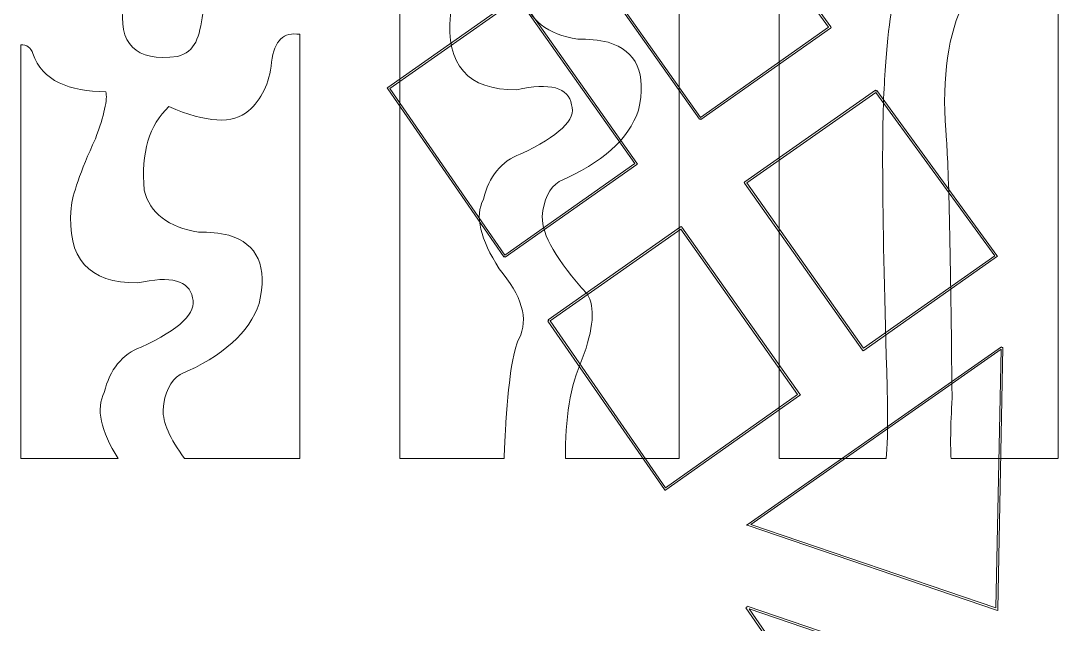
# Model space of a CAD drawing. Header units: inches. Extents: x -28.6 to 20.8, y -14.2 to 28.3.
# Drawn here: x -8.16 to -6.529, y 15.024 to 15.973 of the extents above; entities that cross this region are included whole.
import ezdxf

# ---------------------------------------------------------------- set-up
doc = ezdxf.new("R2010")
doc.units = ezdxf.units.IN
doc.header["$MEASUREMENT"] = 0
doc.layers.add('Layer 1', color=7, linetype='Continuous')

msp = doc.modelspace()

# ---------------------------------------------------------------- linework, layer by layer
at = {"layer": 'Layer 1', "color": 1, "lineweight": 9}
for points, knots in [([(-6.697, 15.2846), (-6.6984, 15.3026), (-6.6979, 15.3345), (-6.6955, 15.3802), (-6.6955, 15.3802), (-6.6978, 15.6046), (-6.7007, 15.7395), (-6.7043, 15.7848), (-6.7043, 15.7848), (-6.712, 15.8708), (-6.7043, 15.9405), (-6.6809, 15.9939), (-6.6809, 15.9939), (-6.6628, 16.0416), (-6.6602, 16.0756), (-6.6731, 16.0961), (-6.6731, 16.0961), (-6.7209, 16.1489), (-6.7444, 16.1894), (-6.7436, 16.2177), (-6.7436, 16.2177), (-6.7415, 16.2446), (-6.7326, 16.263), (-6.7169, 16.2731), (-6.7169, 16.2731), (-6.6495, 16.3019), (-6.608, 16.3392), (-6.5924, 16.3849), (-6.5924, 16.3849), (-6.5791, 16.4426), (-6.595, 16.4783), (-6.6401, 16.4919), (-6.6401, 16.4919), (-6.6553, 16.4955), (-6.6712, 16.4971), (-6.6877, 16.4968), (-6.6877, 16.4968), (-6.7357, 16.5046), (-6.7642, 16.5266), (-6.7733, 16.5629), (-6.7733, 16.5629), (-6.7785, 16.6216), (-6.7655, 16.6654), (-6.7344, 16.6942), (-6.7344, 16.6942), (-6.6753, 16.6686), (-6.6336, 16.6663), (-6.6094, 16.6873), (-6.6094, 16.6873), (-6.5886, 16.7051), (-6.5765, 16.7306), (-6.5731, 16.7638), (-6.5731, 16.7638), (-6.5681, 16.7994), (-6.5547, 16.8111), (-6.5286, 16.8079)], [0, 0, 0, 0, 0.071429, 0.071429, 0.071429, 0.071429, 0.142857, 0.142857, 0.142857, 0.142857, 0.214286, 0.214286, 0.214286, 0.214286, 0.285714, 0.285714, 0.285714, 0.285714, 0.357143, 0.357143, 0.357143, 0.357143, 0.428571, 0.428571, 0.428571, 0.428571, 0.5, 0.5, 0.5, 0.5, 0.571429, 0.571429, 0.571429, 0.571429, 0.642857, 0.642857, 0.642857, 0.642857, 0.714286, 0.714286, 0.714286, 0.714286, 0.785714, 0.785714, 0.785714, 0.785714, 0.857143, 0.857143, 0.857143, 0.857143, 0.928571, 0.928571, 0.928571, 0.928571, 1, 1, 1, 1]), ([(-6.8015, 15.8802), (-6.7971, 15.9592), (-6.7899, 16.0079), (-6.7801, 16.026), (-6.7801, 16.026), (-6.7646, 16.0571), (-6.7758, 16.0931), (-6.8112, 16.1359), (-6.8112, 16.1359), (-6.8412, 16.1827), (-6.8502, 16.2181), (-6.8361, 16.2448), (-6.8361, 16.2448), (-6.8276, 16.2809), (-6.8079, 16.3051), (-6.7782, 16.3159), (-6.7782, 16.3159), (-6.7169, 16.3444), (-6.69, 16.3703), (-6.6974, 16.3937), (-6.6974, 16.3937), (-6.7023, 16.4209), (-6.7312, 16.4287), (-6.784, 16.417), (-6.784, 16.417), (-6.8608, 16.4167), (-6.8955, 16.4559), (-6.888, 16.5347), (-6.888, 16.5347), (-6.8864, 16.5555), (-6.8738, 16.5918), (-6.8501, 16.6436), (-6.8501, 16.6436), (-6.8362, 16.6812), (-6.8307, 16.7059), (-6.8336, 16.7176), (-6.8336, 16.7176), (-6.891, 16.7179), (-6.9337, 16.7345), (-6.9483, 16.7776), (-6.9483, 16.7776), (-6.9517, 16.7871), (-6.9579, 16.7915), (-6.9674, 16.7913)], [0, 0, 0, 0, 0.090909, 0.090909, 0.090909, 0.090909, 0.181818, 0.181818, 0.181818, 0.181818, 0.272727, 0.272727, 0.272727, 0.272727, 0.363636, 0.363636, 0.363636, 0.363636, 0.454545, 0.454545, 0.454545, 0.454545, 0.545455, 0.545455, 0.545455, 0.545455, 0.636364, 0.636364, 0.636364, 0.636364, 0.727273, 0.727273, 0.727273, 0.727273, 0.818182, 0.818182, 0.818182, 0.818182, 0.909091, 0.909091, 0.909091, 0.909091, 1, 1, 1, 1]), ([(-7.3034, 15.2846), (-7.3043, 15.3469), (-7.2956, 15.3991), (-7.2772, 15.4412), (-7.2772, 15.4412), (-7.259, 15.4889), (-7.2564, 15.5229), (-7.2694, 15.5434), (-7.2694, 15.5434), (-7.3172, 15.5962), (-7.3407, 15.6367), (-7.3399, 15.665), (-7.3399, 15.665), (-7.3378, 15.6918), (-7.3289, 15.7103), (-7.3132, 15.7204), (-7.3132, 15.7204), (-7.2457, 15.7492), (-7.2042, 15.7865), (-7.1887, 15.8322), (-7.1887, 15.8322), (-7.1754, 15.8899), (-7.1913, 15.9256), (-7.2363, 15.9392), (-7.2363, 15.9392), (-7.2516, 15.9428), (-7.2674, 15.9444), (-7.284, 15.9441), (-7.284, 15.9441), (-7.332, 15.9518), (-7.3605, 15.9739), (-7.3696, 16.0102), (-7.3696, 16.0102), (-7.3747, 16.0689), (-7.3618, 16.1126), (-7.3307, 16.1415), (-7.3307, 16.1415), (-7.2716, 16.1159), (-7.2299, 16.1136), (-7.2057, 16.1346), (-7.2057, 16.1346), (-7.1849, 16.1524), (-7.1728, 16.1779), (-7.1694, 16.2111), (-7.1694, 16.2111), (-7.1643, 16.2466), (-7.151, 16.2584), (-7.1248, 16.2552)], [0, 0, 0, 0, 0.083333, 0.083333, 0.083333, 0.083333, 0.166667, 0.166667, 0.166667, 0.166667, 0.25, 0.25, 0.25, 0.25, 0.333333, 0.333333, 0.333333, 0.333333, 0.416667, 0.416667, 0.416667, 0.416667, 0.5, 0.5, 0.5, 0.5, 0.583333, 0.583333, 0.583333, 0.583333, 0.666667, 0.666667, 0.666667, 0.666667, 0.75, 0.75, 0.75, 0.75, 0.833333, 0.833333, 0.833333, 0.833333, 0.916667, 0.916667, 0.916667, 0.916667, 1, 1, 1, 1]), ([(-7.3978, 15.3274), (-7.3934, 15.4065), (-7.3862, 15.4552), (-7.3764, 15.4733), (-7.3764, 15.4733), (-7.3609, 15.5043), (-7.3721, 15.5404), (-7.4075, 15.5832), (-7.4075, 15.5832), (-7.4374, 15.63), (-7.4465, 15.6654), (-7.4323, 15.6921), (-7.4323, 15.6921), (-7.4239, 15.7281), (-7.4042, 15.7524), (-7.3744, 15.7632), (-7.3744, 15.7632), (-7.3132, 15.7917), (-7.2862, 15.8176), (-7.2937, 15.841), (-7.2937, 15.841), (-7.2986, 15.8682), (-7.3274, 15.876), (-7.3803, 15.8643), (-7.3803, 15.8643), (-7.4571, 15.864), (-7.4918, 15.9032), (-7.4843, 15.982), (-7.4843, 15.982), (-7.4827, 16.0027), (-7.47, 16.0391), (-7.4464, 16.0909), (-7.4464, 16.0909), (-7.4324, 16.1285), (-7.4269, 16.1532), (-7.4298, 16.1648), (-7.4298, 16.1648), (-7.4872, 16.1652), (-7.53, 16.1818), (-7.5446, 16.2249), (-7.5446, 16.2249), (-7.548, 16.2344), (-7.5541, 16.2388), (-7.5637, 16.2386)], [0, 0, 0, 0, 0.090909, 0.090909, 0.090909, 0.090909, 0.181818, 0.181818, 0.181818, 0.181818, 0.272727, 0.272727, 0.272727, 0.272727, 0.363636, 0.363636, 0.363636, 0.363636, 0.454545, 0.454545, 0.454545, 0.454545, 0.545455, 0.545455, 0.545455, 0.545455, 0.636364, 0.636364, 0.636364, 0.636364, 0.727273, 0.727273, 0.727273, 0.727273, 0.818182, 0.818182, 0.818182, 0.818182, 0.909091, 0.909091, 0.909091, 0.909091, 1, 1, 1, 1]), ([(-7.9136, 15.9168), (-7.885, 15.9246), (-7.8789, 15.9468), (-7.8737, 15.9844), (-7.8737, 15.9844), (-7.8652, 16.0891), (-7.9129, 16.1), (-7.8902, 16.1871), (-7.8902, 16.1871), (-7.9174, 16.1668), (-7.9889, 16.0544), (-7.9979, 16.0004), (-7.9979, 16.0004), (-8.0078, 15.9362), (-7.9798, 15.9084), (-7.9136, 15.9168)], [0, 0, 0, 0, 0.25, 0.25, 0.25, 0.25, 0.5, 0.5, 0.5, 0.5, 0.75, 0.75, 0.75, 0.75, 1, 1, 1, 1]), ([(-7.9025, 15.2846), (-7.9255, 15.3162), (-7.9367, 15.3418), (-7.9361, 15.3615), (-7.9361, 15.3615), (-7.934, 15.3884), (-7.9251, 15.4068), (-7.9094, 15.4169), (-7.9094, 15.4169), (-7.842, 15.4457), (-7.8005, 15.483), (-7.7849, 15.5287), (-7.7849, 15.5287), (-7.7717, 15.5864), (-7.7875, 15.6221), (-7.8326, 15.6357), (-7.8326, 15.6357), (-7.8478, 15.6393), (-7.8637, 15.6409), (-7.8802, 15.6406), (-7.8802, 15.6406), (-7.9282, 15.6484), (-7.9567, 15.6704), (-7.9658, 15.7067), (-7.9658, 15.7067), (-7.971, 15.7654), (-7.958, 15.8092), (-7.9269, 15.838), (-7.9269, 15.838), (-7.8678, 15.8124), (-7.8262, 15.8101), (-7.802, 15.8311), (-7.802, 15.8311), (-7.7811, 15.8489), (-7.769, 15.8744), (-7.7656, 15.9076), (-7.7656, 15.9076), (-7.7606, 15.9431), (-7.7472, 15.9549), (-7.7211, 15.9517)], [0, 0, 0, 0, 0.1, 0.1, 0.1, 0.1, 0.2, 0.2, 0.2, 0.2, 0.3, 0.3, 0.3, 0.3, 0.4, 0.4, 0.4, 0.4, 0.5, 0.5, 0.5, 0.5, 0.6, 0.6, 0.6, 0.6, 0.7, 0.7, 0.7, 0.7, 0.8, 0.8, 0.8, 0.8, 0.9, 0.9, 0.9, 0.9, 1, 1, 1, 1]), ([(-8.0068, 15.2846), (-8.0343, 15.329), (-8.0422, 15.3628), (-8.0286, 15.3886), (-8.0286, 15.3886), (-8.0202, 15.4246), (-8.0004, 15.4489), (-7.9707, 15.4597), (-7.9707, 15.4597), (-7.9094, 15.4882), (-7.8825, 15.5141), (-7.89, 15.5375), (-7.89, 15.5375), (-7.8948, 15.5647), (-7.9237, 15.5725), (-7.9765, 15.5608), (-7.9765, 15.5608), (-8.0533, 15.5605), (-8.088, 15.5997), (-8.0806, 15.6785), (-8.0806, 15.6785), (-8.0789, 15.6993), (-8.0663, 15.7356), (-8.0426, 15.7874), (-8.0426, 15.7874), (-8.0287, 15.825), (-8.0232, 15.8497), (-8.0261, 15.8614), (-8.0261, 15.8614), (-8.0835, 15.8617), (-8.1263, 15.8783), (-8.1408, 15.9214), (-8.1408, 15.9214), (-8.1442, 15.9309), (-8.1504, 15.9353), (-8.1599, 15.9351)], [0, 0, 0, 0, 0.111111, 0.111111, 0.111111, 0.111111, 0.222222, 0.222222, 0.222222, 0.222222, 0.333333, 0.333333, 0.333333, 0.333333, 0.444444, 0.444444, 0.444444, 0.444444, 0.555556, 0.555556, 0.555556, 0.555556, 0.666667, 0.666667, 0.666667, 0.666667, 0.777778, 0.777778, 0.777778, 0.777778, 0.888889, 0.888889, 0.888889, 0.888889, 1, 1, 1, 1]), ([(-6.7989, 15.2846), (-6.7974, 15.3014), (-6.7967, 15.3304), (-6.7968, 15.3719), (-6.7968, 15.3719), (-6.8054, 15.6441), (-6.8069, 15.8136), (-6.8015, 15.8802)], [0, 0, 0, 0, 0.5, 0.5, 0.5, 0.5, 1, 1, 1, 1])]:
    msp.add_open_spline(points, degree=3, knots=knots, dxfattribs=at)
for points in [[(-6.5286, 16.8079), (-6.5286, 16.8079), (-6.5286, 15.2851), (-6.5286, 15.2851)], [(-6.9675, 15.2846), (-6.9675, 15.2846), (-6.9674, 16.7913), (-6.9674, 16.7913)], [(-7.1248, 16.2552), (-7.1248, 16.2552), (-7.1248, 15.2846), (-7.1248, 15.2846)], [(-7.5637, 15.2846), (-7.5637, 15.2846), (-7.5637, 16.2386), (-7.5637, 16.2386)], [(-7.7211, 15.9517), (-7.7211, 15.9517), (-7.7211, 15.2846), (-7.7211, 15.2846)], [(-8.16, 15.2846), (-8.16, 15.2846), (-8.1599, 15.9351), (-8.1599, 15.9351)], [(-7.3999, 15.2846), (-7.3994, 15.3019), (-7.3987, 15.3161), (-7.3978, 15.3274)], [(-8.16, 15.2846), (-8.1089, 15.2846), (-8.0579, 15.2846), (-8.0068, 15.2846)], [(-7.9025, 15.2846), (-7.8418, 15.2846), (-7.7815, 15.2846), (-7.7211, 15.2846)], [(-7.5637, 15.2846), (-7.5092, 15.2846), (-7.4546, 15.2846), (-7.3999, 15.2846)], [(-7.3034, 15.2846), (-7.2435, 15.2846), (-7.1846, 15.2846), (-7.1248, 15.2846)], [(-6.9669, 15.2846), (-6.9103, 15.2846), (-6.8565, 15.2846), (-6.7989, 15.2846)], [(-6.697, 15.2846), (-6.6411, 15.2846), (-6.5844, 15.2846), (-6.5285, 15.2846)]]:
    msp.add_open_spline(points, degree=3, dxfattribs=at)
at = {"layer": 'Layer 1', "lineweight": 9}
for points, knots in [([(-7.0927, 15.818), (-7.0927, 15.818), (-7.2783, 16.0806), (-7.2783, 16.0806), (-7.2783, 16.0806), (-7.2783, 16.0806), (-7.2792, 16.0818), (-7.2792, 16.0818), (-7.2792, 16.0818), (-7.2792, 16.0818), (-7.2779, 16.0827), (-7.2779, 16.0827), (-7.2779, 16.0827), (-7.2779, 16.0827), (-7.0775, 16.224), (-7.0775, 16.224), (-7.0775, 16.224), (-7.0775, 16.224), (-7.0763, 16.2248), (-7.0763, 16.2248), (-7.0763, 16.2248), (-7.0763, 16.2248), (-7.0754, 16.2236), (-7.0754, 16.2236), (-7.0754, 16.2236), (-7.0754, 16.2236), (-6.8863, 15.9632), (-6.8863, 15.9632), (-6.8863, 15.9632), (-6.8863, 15.9632), (-6.8854, 15.962), (-6.8854, 15.962), (-6.8854, 15.962), (-6.8854, 15.962), (-6.8866, 15.9611), (-6.8866, 15.9611), (-6.8866, 15.9611), (-6.8866, 15.9611), (-7.0907, 15.8177), (-7.0907, 15.8177), (-7.0907, 15.8177), (-7.0907, 15.8177), (-7.0915, 15.8189), (-7.0915, 15.8189), (-7.0915, 15.8189), (-7.0915, 15.8189), (-7.0927, 15.818), (-7.0927, 15.818)], [0, 0, 0, 0, 0.083333, 0.083333, 0.083333, 0.083333, 0.166667, 0.166667, 0.166667, 0.166667, 0.25, 0.25, 0.25, 0.25, 0.333333, 0.333333, 0.333333, 0.333333, 0.416667, 0.416667, 0.416667, 0.416667, 0.5, 0.5, 0.5, 0.5, 0.583333, 0.583333, 0.583333, 0.583333, 0.666667, 0.666667, 0.666667, 0.666667, 0.75, 0.75, 0.75, 0.75, 0.833333, 0.833333, 0.833333, 0.833333, 0.916667, 0.916667, 0.916667, 0.916667, 1, 1, 1, 1]), ([(-7.275, 16.0811), (-7.275, 16.0811), (-7.0912, 15.821), (-7.0912, 15.821), (-7.0912, 15.821), (-7.0912, 15.821), (-6.8896, 15.9627), (-6.8896, 15.9627), (-6.8896, 15.9627), (-6.8896, 15.9627), (-7.077, 16.2207), (-7.077, 16.2207), (-7.077, 16.2207), (-7.077, 16.2207), (-7.275, 16.0811), (-7.275, 16.0811)], [0, 0, 0, 0, 0.25, 0.25, 0.25, 0.25, 0.5, 0.5, 0.5, 0.5, 0.75, 0.75, 0.75, 0.75, 1, 1, 1, 1]), ([(-7.4005, 15.6017), (-7.4005, 15.6017), (-7.5829, 15.8658), (-7.5829, 15.8658), (-7.5829, 15.8658), (-7.5829, 15.8658), (-7.5838, 15.867), (-7.5838, 15.867), (-7.5838, 15.867), (-7.5838, 15.867), (-7.5826, 15.8679), (-7.5826, 15.8679), (-7.5826, 15.8679), (-7.5826, 15.8679), (-7.3783, 16.0119), (-7.3783, 16.0119), (-7.3783, 16.0119), (-7.3783, 16.0119), (-7.3771, 16.0128), (-7.3771, 16.0128), (-7.3771, 16.0128), (-7.3771, 16.0128), (-7.3762, 16.0115), (-7.3762, 16.0115), (-7.3762, 16.0115), (-7.3762, 16.0115), (-7.1911, 15.7489), (-7.1911, 15.7489), (-7.1911, 15.7489), (-7.1911, 15.7489), (-7.1902, 15.7477), (-7.1902, 15.7477), (-7.1902, 15.7477), (-7.1902, 15.7477), (-7.1914, 15.7468), (-7.1914, 15.7468), (-7.1914, 15.7468), (-7.1914, 15.7468), (-7.3984, 15.6013), (-7.3984, 15.6013), (-7.3984, 15.6013), (-7.3984, 15.6013), (-7.3993, 15.6025), (-7.3993, 15.6025), (-7.3993, 15.6025), (-7.3993, 15.6025), (-7.4005, 15.6017), (-7.4005, 15.6017)], [0, 0, 0, 0, 0.083333, 0.083333, 0.083333, 0.083333, 0.166667, 0.166667, 0.166667, 0.166667, 0.25, 0.25, 0.25, 0.25, 0.333333, 0.333333, 0.333333, 0.333333, 0.416667, 0.416667, 0.416667, 0.416667, 0.5, 0.5, 0.5, 0.5, 0.583333, 0.583333, 0.583333, 0.583333, 0.666667, 0.666667, 0.666667, 0.666667, 0.75, 0.75, 0.75, 0.75, 0.833333, 0.833333, 0.833333, 0.833333, 0.916667, 0.916667, 0.916667, 0.916667, 1, 1, 1, 1]), ([(-7.5796, 15.8663), (-7.5796, 15.8663), (-7.3989, 15.6046), (-7.3989, 15.6046), (-7.3989, 15.6046), (-7.3989, 15.6046), (-7.1944, 15.7484), (-7.1944, 15.7484), (-7.1944, 15.7484), (-7.1944, 15.7484), (-7.3778, 16.0086), (-7.3778, 16.0086), (-7.3778, 16.0086), (-7.3778, 16.0086), (-7.5796, 15.8663), (-7.5796, 15.8663)], [0, 0, 0, 0, 0.25, 0.25, 0.25, 0.25, 0.5, 0.5, 0.5, 0.5, 0.75, 0.75, 0.75, 0.75, 1, 1, 1, 1]), ([(-7.0213, 15.7196), (-7.0213, 15.7196), (-6.8157, 15.8637), (-6.8157, 15.8637), (-6.8157, 15.8637), (-6.8157, 15.8637), (-6.8149, 15.8624), (-6.8149, 15.8624), (-6.8149, 15.8624), (-6.8149, 15.8624), (-6.8137, 15.8633), (-6.8137, 15.8633), (-6.8137, 15.8633), (-6.8137, 15.8633), (-6.625, 15.6037), (-6.625, 15.6037), (-6.625, 15.6037), (-6.625, 15.6037), (-6.6242, 15.6025), (-6.6242, 15.6025), (-6.6242, 15.6025), (-6.6242, 15.6025), (-6.6254, 15.6016), (-6.6254, 15.6016), (-6.6254, 15.6016), (-6.6254, 15.6016), (-6.8342, 15.4547), (-6.8342, 15.4547), (-6.8342, 15.4547), (-6.8342, 15.4547), (-6.8354, 15.4539), (-6.8354, 15.4539), (-6.8354, 15.4539), (-6.8354, 15.4539), (-6.8363, 15.4551), (-6.8363, 15.4551), (-6.8363, 15.4551), (-6.8363, 15.4551), (-7.0217, 15.7175), (-7.0217, 15.7175), (-7.0217, 15.7175), (-7.0217, 15.7175), (-7.0226, 15.7187), (-7.0226, 15.7187), (-7.0226, 15.7187), (-7.0226, 15.7187), (-7.0213, 15.7196), (-7.0213, 15.7196)], [0, 0, 0, 0, 0.083333, 0.083333, 0.083333, 0.083333, 0.166667, 0.166667, 0.166667, 0.166667, 0.25, 0.25, 0.25, 0.25, 0.333333, 0.333333, 0.333333, 0.333333, 0.416667, 0.416667, 0.416667, 0.416667, 0.5, 0.5, 0.5, 0.5, 0.583333, 0.583333, 0.583333, 0.583333, 0.666667, 0.666667, 0.666667, 0.666667, 0.75, 0.75, 0.75, 0.75, 0.833333, 0.833333, 0.833333, 0.833333, 0.916667, 0.916667, 0.916667, 0.916667, 1, 1, 1, 1]), ([(-6.8152, 15.8604), (-6.8152, 15.8604), (-7.0184, 15.718), (-7.0184, 15.718), (-7.0184, 15.718), (-7.0184, 15.718), (-6.8347, 15.458), (-6.8347, 15.458), (-6.8347, 15.458), (-6.8347, 15.458), (-6.6284, 15.6032), (-6.6284, 15.6032), (-6.6284, 15.6032), (-6.6284, 15.6032), (-6.8152, 15.8604), (-6.8152, 15.8604)], [0, 0, 0, 0, 0.25, 0.25, 0.25, 0.25, 0.5, 0.5, 0.5, 0.5, 0.75, 0.75, 0.75, 0.75, 1, 1, 1, 1]), ([(-7.3305, 15.503), (-7.3305, 15.503), (-7.1223, 15.6488), (-7.1223, 15.6488), (-7.1223, 15.6488), (-7.1223, 15.6488), (-7.1211, 15.6497), (-7.1211, 15.6497), (-7.1211, 15.6497), (-7.1211, 15.6497), (-7.1202, 15.6485), (-7.1202, 15.6485), (-7.1202, 15.6485), (-7.1202, 15.6485), (-6.935, 15.3857), (-6.935, 15.3857), (-6.935, 15.3857), (-6.935, 15.3857), (-6.9341, 15.3844), (-6.9341, 15.3844), (-6.9341, 15.3844), (-6.9341, 15.3844), (-6.9353, 15.3836), (-6.9353, 15.3836), (-6.9353, 15.3836), (-6.9353, 15.3836), (-7.1458, 15.2356), (-7.1458, 15.2356), (-7.1458, 15.2356), (-7.1458, 15.2356), (-7.147, 15.2347), (-7.147, 15.2347), (-7.147, 15.2347), (-7.147, 15.2347), (-7.1479, 15.2359), (-7.1479, 15.2359), (-7.1479, 15.2359), (-7.1479, 15.2359), (-7.3309, 15.5009), (-7.3309, 15.5009), (-7.3309, 15.5009), (-7.3309, 15.5009), (-7.3296, 15.5017), (-7.3296, 15.5017), (-7.3296, 15.5017), (-7.3296, 15.5017), (-7.3305, 15.503), (-7.3305, 15.503)], [0, 0, 0, 0, 0.083333, 0.083333, 0.083333, 0.083333, 0.166667, 0.166667, 0.166667, 0.166667, 0.25, 0.25, 0.25, 0.25, 0.333333, 0.333333, 0.333333, 0.333333, 0.416667, 0.416667, 0.416667, 0.416667, 0.5, 0.5, 0.5, 0.5, 0.583333, 0.583333, 0.583333, 0.583333, 0.666667, 0.666667, 0.666667, 0.666667, 0.75, 0.75, 0.75, 0.75, 0.833333, 0.833333, 0.833333, 0.833333, 0.916667, 0.916667, 0.916667, 0.916667, 1, 1, 1, 1]), ([(-7.1218, 15.6455), (-7.1218, 15.6455), (-7.3276, 15.5014), (-7.3276, 15.5014), (-7.3276, 15.5014), (-7.3276, 15.5014), (-7.1463, 15.2389), (-7.1463, 15.2389), (-7.1463, 15.2389), (-7.1463, 15.2389), (-6.9383, 15.3852), (-6.9383, 15.3852), (-6.9383, 15.3852), (-6.9383, 15.3852), (-7.1218, 15.6455), (-7.1218, 15.6455)], [0, 0, 0, 0, 0.25, 0.25, 0.25, 0.25, 0.5, 0.5, 0.5, 0.5, 0.75, 0.75, 0.75, 0.75, 1, 1, 1, 1]), ([(-7.0163, 15.1818), (-7.0163, 15.1818), (-6.6178, 15.4605), (-6.6178, 15.4605), (-6.6178, 15.4605), (-6.6178, 15.4605), (-6.617, 15.4593), (-6.617, 15.4593), (-6.617, 15.4593), (-6.617, 15.4593), (-6.6155, 15.4593), (-6.6155, 15.4593), (-6.6155, 15.4593), (-6.6155, 15.4593), (-6.6237, 15.0477), (-6.6237, 15.0477), (-6.6237, 15.0477), (-6.6237, 15.0477), (-6.6238, 15.0456), (-6.6238, 15.0456), (-6.6238, 15.0456), (-6.6238, 15.0456), (-6.6257, 15.0463), (-6.6257, 15.0463), (-6.6257, 15.0463), (-6.6257, 15.0463), (-7.0159, 15.1792), (-7.0159, 15.1792), (-7.0159, 15.1792), (-7.0159, 15.1792), (-7.0187, 15.1801), (-7.0187, 15.1801), (-7.0187, 15.1801), (-7.0187, 15.1801), (-7.0163, 15.1818), (-7.0163, 15.1818)], [0, 0, 0, 0, 0.111111, 0.111111, 0.111111, 0.111111, 0.222222, 0.222222, 0.222222, 0.222222, 0.333333, 0.333333, 0.333333, 0.333333, 0.444444, 0.444444, 0.444444, 0.444444, 0.555556, 0.555556, 0.555556, 0.555556, 0.666667, 0.666667, 0.666667, 0.666667, 0.777778, 0.777778, 0.777778, 0.777778, 0.888889, 0.888889, 0.888889, 0.888889, 1, 1, 1, 1]), ([(-6.6185, 15.4564), (-6.6185, 15.4564), (-7.0122, 15.1811), (-7.0122, 15.1811), (-7.0122, 15.1811), (-7.0122, 15.1811), (-6.6267, 15.0498), (-6.6267, 15.0498), (-6.6267, 15.0498), (-6.6267, 15.0498), (-6.6185, 15.4564), (-6.6185, 15.4564)], [0, 0, 0, 0, 0.333333, 0.333333, 0.333333, 0.333333, 0.666667, 0.666667, 0.666667, 0.666667, 1, 1, 1, 1]), ([(-6.6336, 14.4915), (-6.6336, 14.4915), (-7.0196, 15.0502), (-7.0196, 15.0502), (-7.0196, 15.0502), (-7.0196, 15.0502), (-7.0183, 15.0511), (-7.0183, 15.0511), (-7.0183, 15.0511), (-7.0183, 15.0511), (-7.0179, 15.0525), (-7.0179, 15.0525), (-7.0179, 15.0525), (-7.0179, 15.0525), (-6.6273, 14.9195), (-6.6273, 14.9195), (-6.6273, 14.9195), (-6.6273, 14.9195), (-6.6263, 14.9192), (-6.6263, 14.9192), (-6.6263, 14.9192), (-6.6263, 14.9192), (-6.6263, 14.9181), (-6.6263, 14.9181), (-6.6263, 14.9181), (-6.6263, 14.9181), (-6.6309, 14.4924), (-6.6309, 14.4924), (-6.6309, 14.4924), (-6.6309, 14.4924), (-6.6336, 14.4915), (-6.6336, 14.4915)], [0, 0, 0, 0, 0.125, 0.125, 0.125, 0.125, 0.25, 0.25, 0.25, 0.25, 0.375, 0.375, 0.375, 0.375, 0.5, 0.5, 0.5, 0.5, 0.625, 0.625, 0.625, 0.625, 0.75, 0.75, 0.75, 0.75, 0.875, 0.875, 0.875, 0.875, 1, 1, 1, 1]), ([(-7.0145, 15.0482), (-7.0145, 15.0482), (-6.6338, 14.4971), (-6.6338, 14.4971), (-6.6338, 14.4971), (-6.6338, 14.4971), (-6.6293, 14.9171), (-6.6293, 14.9171), (-6.6293, 14.9171), (-6.6293, 14.9171), (-7.0145, 15.0482), (-7.0145, 15.0482)], [0, 0, 0, 0, 0.333333, 0.333333, 0.333333, 0.333333, 0.666667, 0.666667, 0.666667, 0.666667, 1, 1, 1, 1])]:
    msp.add_open_spline(points, degree=3, knots=knots, dxfattribs=at)

doc.saveas('drawing.dxf')
